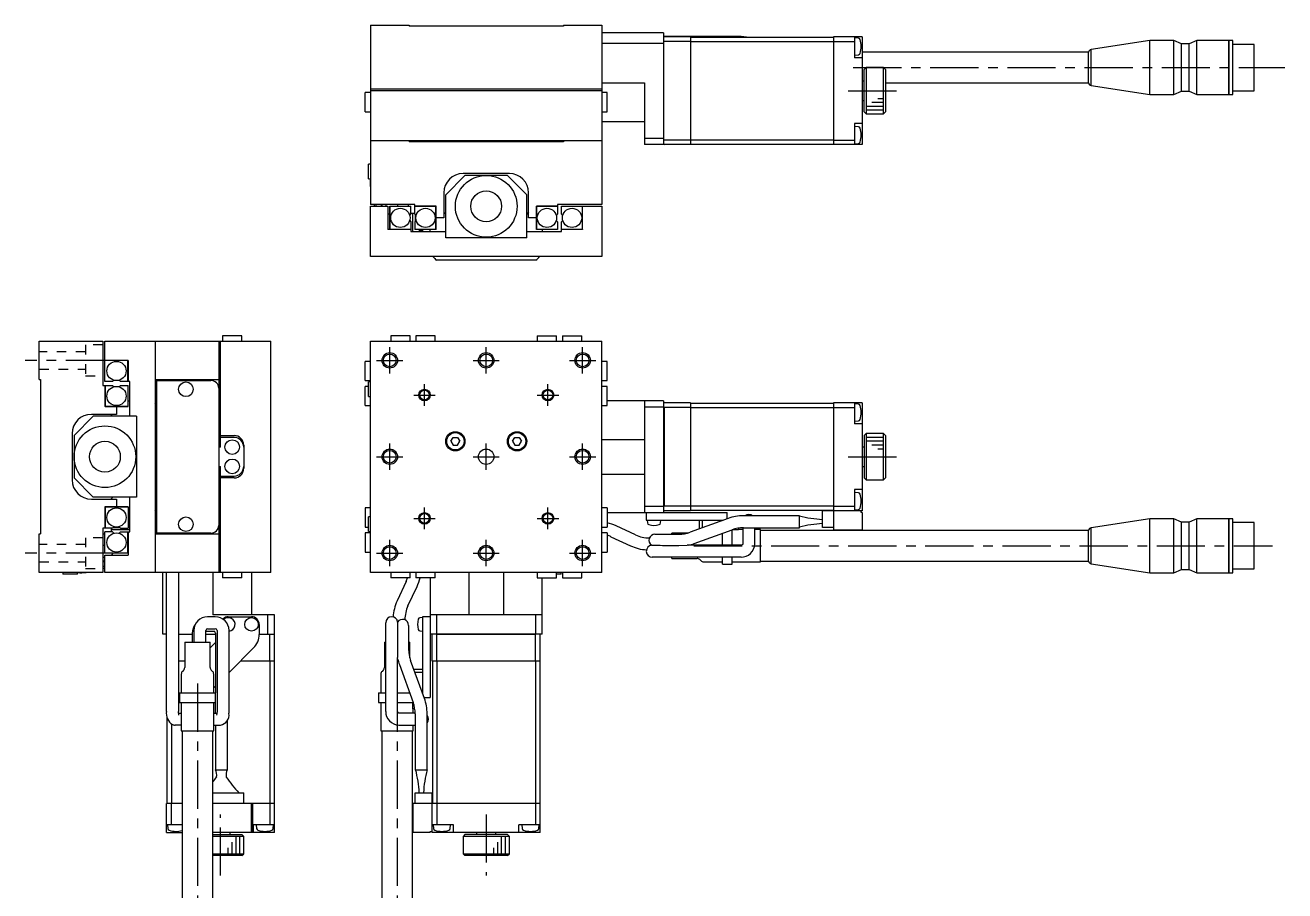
# Model space of a CAD drawing. Extents: x -263 to 411, y 17 to 415.
# Drawn here: x -262.9 to 63.7, y 189.9 to 414.5 of the extents above; entities that cross this region are included whole.
import ezdxf

# ---------------------------------------------------------------- set-up
doc = ezdxf.new("R2010")
doc.units = 0
doc.header["$LTSCALE"] = 10
doc.linetypes.add('CENTER', pattern=[2, 1.25, -0.25, 0.25, -0.25])
doc.linetypes.add('DOT', pattern=[0.5, 0.25, -0.25])
doc.layers.add('1', color=7, linetype='CONTINUOUS')

msp = doc.modelspace()

# ---------------------------------------------------------------- linework, layer by layer
at = {"layer": '1', "color": 7, "linetype": 'CONTINUOUS'}
for p, q in [((-173.346612, 414.527766), (-163.346612, 414.527766)), ((-173.346612, 414.527766), (-173.346612, 368.027766)), ((-163.346612, 414.527766), (-163.346612, 414.227766)), ((-123.346612, 414.227766), (-163.346612, 414.227766)), ((-123.346612, 414.527766), (-123.346612, 414.227766)), ((-123.346612, 414.527766), (-113.346612, 414.527766)), ((-113.346612, 414.527766), (-113.346612, 368.027766)), ((-97.346612, 412.527766), (-113.346612, 412.527766)), ((-97.346612, 412.527766), (-97.346612, 383.527766)), ((-77.283534, 411.577767), (-97.346612, 411.577767)), ((-97.346612, 411.427766), (-97.246612, 411.527766)), ((-90.346612, 411.527766), (-97.246612, 411.527766)), ((-90.346612, 411.527766), (-90.346612, 383.527766)), ((-75.84863, 411.428407), (-77.283534, 411.577767)), ((-45.846612, 411.527766), (-53.346612, 411.527766)), ((-53.346612, 411.527766), (-53.346612, 383.527766)), ((-47.846612, 411.527766), (-47.846612, 406.027766)), ((-45.846612, 411.527766), (-45.846612, 383.527766)), ((-97.346612, 409.805795), (-113.346612, 409.805795)), ((-90.346612, 410.327766), (-97.346612, 410.327766)), ((-90.346612, 411.427766), (-53.346612, 411.427766)), ((-90.346612, 410.286344), (-53.346612, 410.286344)), ((-53.346612, 410.327766), (-47.846612, 410.327766)), ((-46.861332, 411.191565), (-47.846612, 411.277766)), ((28.739175, 410.527766), (13.505192, 408.212092)), ((13.505192, 398.843441), (13.505192, 408.212092)), ((28.739175, 396.527768), (28.739175, 410.527766)), ((34.932174, 410.527766), (28.739175, 410.527766)), ((34.932174, 396.527768), (34.932174, 410.527766)), ((36.932174, 409.677767), (34.932174, 410.527766)), ((36.932174, 397.377767), (36.932174, 409.677767)), ((38.932174, 409.677767), (36.932174, 409.677767)), ((40.932174, 410.527766), (38.932174, 409.677767)), ((38.932174, 397.377767), (38.932174, 409.677767)), ((40.932174, 396.527768), (40.932174, 410.527766)), ((49.189174, 410.527766), (40.932174, 410.527766)), ((49.189174, 396.527768), (49.189174, 410.527766)), ((49.239174, 410.477766), (49.189174, 410.527766)), ((49.239174, 396.527768), (49.239174, 410.527766)), ((50.239176, 410.527766), (49.239174, 410.527766)), ((50.239176, 396.527768), (50.239176, 410.527766)), ((55.739177, 409.527765), (50.239176, 409.527765)), ((55.739177, 397.527769), (55.739177, 409.527765)), ((-47.846612, 406.777766), (-46.861332, 406.863967)), ((-45.846612, 406.027766), (-47.846612, 406.027766)), ((12.781518, 407.527767), (-45.846612, 407.527767)), ((12.781518, 399.527767), (12.781518, 407.527767)), ((-44.846612, 403.527766), (-45.346612, 403.027766)), ((-45.346612, 392.027766), (-45.346612, 403.027766)), ((-40.346612, 403.527766), (-44.846612, 403.527766)), ((-44.846612, 403.527766), (-44.846612, 391.527766)), ((-39.846612, 403.027766), (-40.346612, 403.527766)), ((-40.346612, 391.527766), (-40.346612, 403.527766)), ((-39.846612, 403.027766), (-39.846612, 392.027766)), ((-113.346612, 399.527766), (-102.346612, 399.527766)), ((-102.346612, 399.527766), (-102.346612, 383.527766)), ((-45.346612, 400.027766), (-45.846612, 400.027766)), ((-39.846612, 399.527767), (12.781518, 399.527767)), ((13.505192, 398.843441), (28.739175, 396.527768)), ((-173.346612, 397.027766), (-174.746612, 397.027766)), ((-174.746612, 392.027766), (-174.746612, 397.027766)), ((-173.346612, 398.027766), (-113.346612, 398.027766)), ((-113.346612, 397.527766), (-173.346612, 397.527766)), ((-111.946612, 397.027766), (-113.346612, 397.027766)), ((-111.946612, 392.027766), (-111.946612, 397.027766)), ((28.739175, 396.527768), (34.932174, 396.527768)), ((34.932174, 396.527768), (36.932174, 397.377767)), ((36.932174, 397.377767), (38.932174, 397.377767)), ((38.932174, 397.377767), (40.932174, 396.527768)), ((40.932174, 396.527768), (49.189174, 396.527768)), ((49.189174, 396.527768), (49.239174, 396.577768)), ((49.239174, 396.527768), (50.239176, 396.527768)), ((50.239176, 397.527769), (55.739177, 397.527769)), ((-174.746612, 392.027766), (-173.346612, 392.027766)), ((-113.346612, 392.027766), (-111.946612, 392.027766)), ((-45.846612, 395.027766), (-45.346612, 395.027766)), ((-45.346612, 392.027766), (-44.846612, 391.527766)), ((-40.346612, 391.527766), (-39.846612, 392.027766)), ((-113.346612, 389.527766), (-102.346612, 389.527766)), ((-45.846612, 389.027766), (-47.846612, 389.027766)), ((-47.846612, 389.027766), (-47.846612, 383.527766)), ((-44.846612, 391.527766), (-40.346612, 391.527766)), ((-46.861332, 388.191565), (-47.846612, 388.277766)), ((-113.346612, 384.527766), (-173.346612, 384.527766)), ((-163.346612, 384.527766), (-163.346612, 384.227766)), ((-123.346612, 384.227766), (-163.346612, 384.227766)), ((-123.346612, 384.527766), (-123.346612, 384.227766)), ((-102.346612, 385.249737), (-97.346612, 385.249737)), ((-97.346612, 383.527766), (-102.346612, 383.527766)), ((-90.346612, 384.727766), (-97.346612, 384.727766)), ((-97.346612, 383.627766), (-97.246612, 383.527766)), ((-90.346612, 383.527766), (-97.246612, 383.527766)), ((-90.346612, 384.769187), (-53.346612, 384.769187)), ((-90.346612, 383.627766), (-53.346612, 383.627766)), ((-53.346612, 384.727766), (-47.846612, 384.727766)), ((-45.846612, 383.527766), (-53.346612, 383.527766)), ((-47.846612, 383.777766), (-46.861332, 383.863967)), ((-173.846612, 374.627766), (-173.846612, 378.427766)), ((-173.346612, 378.427766), (-173.846612, 378.427766)), ((-137.346612, 376.027766), (-149.346612, 376.027766)), ((-173.846612, 374.627766), (-173.346612, 374.627766)), ((-153.846612, 370.527766), (-148.846612, 375.527766)), ((-137.846612, 375.527766), (-148.846612, 375.527766)), ((-137.846612, 375.527766), (-132.846612, 370.527766)), ((-154.346612, 371.027766), (-154.346612, 364.527766)), ((-153.846612, 359.327766), (-153.846612, 370.527766)), ((-132.846612, 359.327766), (-132.846612, 370.527766)), ((-132.346612, 364.527766), (-132.346612, 371.027766)), ((-161.846612, 368.027766), (-173.346612, 368.027766)), ((-173.346612, 354.527766), (-173.346612, 367.527766)), ((-173.346612, 367.527766), (-168.846612, 367.527766)), ((-172.346612, 367.527766), (-172.346612, 368.027766)), ((-171.846612, 367.527766), (-171.846612, 368.027766)), ((-169.402179, 368.027766), (-169.402179, 367.527766)), ((-168.846612, 367.527766), (-168.846612, 361.527766)), ((-168.346612, 361.527766), (-168.346612, 367.527766)), ((-168.346612, 367.527766), (-162.846612, 367.527766)), ((-168.296612, 367.527766), (-168.296612, 361.577766)), ((-166.303097, 368.027686), (-166.303209, 367.527537)), ((-163.459894, 367.527766), (-163.459894, 368.027766)), ((-162.846612, 365.530368), (-162.846612, 367.527766)), ((-162.846612, 365.777767), (-161.846612, 365.777767)), ((-162.346612, 361.027766), (-162.346612, 365.777767)), ((-161.846612, 365.530368), (-161.846612, 368.027766)), ((-156.346612, 367.527766), (-161.846612, 367.527766)), ((-156.396612, 367.477766), (-161.846612, 367.477766)), ((-156.396612, 367.477766), (-156.346612, 367.527766)), ((-156.396612, 361.527766), (-156.396612, 367.477766)), ((-156.346612, 361.527766), (-156.346612, 367.527766)), ((-153.846612, 365.527766), (-154.346612, 366.027766)), ((-132.346612, 366.027766), (-132.846612, 365.527766)), ((-124.846612, 367.527766), (-130.346612, 367.527766)), ((-130.296612, 367.477766), (-130.346612, 367.527766)), ((-130.346612, 361.527766), (-130.346612, 367.527766)), ((-130.296612, 367.477766), (-130.296612, 361.527766)), ((-124.846612, 367.477766), (-130.296612, 367.477766)), ((-113.346612, 368.027766), (-124.846612, 368.027766)), ((-124.846612, 368.027766), (-124.846612, 365.530368)), ((-123.846612, 365.530368), (-123.846612, 367.527766)), ((-123.846612, 367.527766), (-113.346612, 367.527766)), ((-118.396612, 361.577766), (-118.396612, 367.527766)), ((-118.346612, 361.527766), (-118.346612, 367.527766)), ((-113.346612, 367.527766), (-113.346612, 354.527766)), ((-163.186147, 365.190833), (-162.846612, 365.530368)), ((-163.186147, 363.864699), (-162.846612, 363.525164)), ((-162.846612, 363.525164), (-162.846612, 361.027766)), ((-161.846612, 365.530368), (-161.507077, 365.190833)), ((-161.507077, 363.864699), (-161.846612, 363.525164)), ((-161.846612, 363.525164), (-161.846612, 361.527766)), ((-161.746612, 365.430368), (-161.746612, 363.625164)), ((-154.346612, 364.527766), (-156.346612, 364.527766)), ((-130.346612, 364.527766), (-132.346612, 364.527766)), ((-125.186147, 365.190833), (-124.846612, 365.530368)), ((-124.846612, 363.525164), (-125.186147, 363.864699)), ((-124.846612, 363.525164), (-124.846612, 361.527766)), ((-123.846612, 365.530368), (-123.507077, 365.190833)), ((-123.846612, 363.525164), (-123.507077, 363.864699)), ((-123.846612, 361.027766), (-123.846612, 363.525164)), ((-162.846612, 361.527766), (-168.846612, 361.527766)), ((-168.296612, 361.577766), (-168.346612, 361.527766)), ((-168.296612, 361.577766), (-162.846612, 361.577766)), ((-162.846612, 361.027766), (-153.846612, 361.027766)), ((-156.346612, 361.527766), (-161.846612, 361.527766)), ((-159.846612, 361.277766), (-160.529399, 361.21803)), ((-159.846612, 361.527766), (-159.846612, 361.027766)), ((-157.846612, 361.027766), (-157.846612, 361.527766)), ((-132.846612, 359.327766), (-153.846612, 359.327766)), ((-132.846612, 361.027766), (-123.846612, 361.027766)), ((-124.846612, 361.527766), (-130.346612, 361.527766)), ((-128.846612, 361.527766), (-128.846612, 361.027766)), ((-123.846612, 361.577766), (-118.396612, 361.577766)), ((-118.346612, 361.527766), (-123.846612, 361.527766)), ((-118.396612, 361.577766), (-118.346612, 361.527766)), ((-113.346612, 354.527766), (-173.346612, 354.527766)), ((-130.501379, 353.527766), (-156.191845, 353.527766)), ((-211.704103, 333.959939), (-211.704103, 332.559939)), ((-206.704103, 333.959939), (-211.704103, 333.959939)), ((-206.704103, 332.559939), (-206.704103, 333.959939)), ((-168.096612, 333.959939), (-168.096612, 332.559939)), ((-163.096612, 333.959939), (-168.096612, 333.959939)), ((-163.096612, 332.559939), (-163.096612, 333.959939)), ((-156.596612, 333.959939), (-161.596612, 333.959939)), ((-161.596612, 333.959939), (-161.596612, 332.559939)), ((-156.596612, 332.559939), (-156.596612, 333.959939)), ((-130.096612, 333.959939), (-125.096612, 333.959939)), ((-130.096612, 333.959939), (-130.096612, 332.559939)), ((-125.096612, 332.559939), (-125.096612, 333.959939)), ((-123.596612, 333.959939), (-123.596612, 332.559939)), ((-123.596612, 333.959939), (-118.596612, 333.959939)), ((-118.596612, 332.559939), (-118.596612, 333.959939)), ((-259.204103, 322.559939), (-259.204103, 332.559939)), ((-259.204103, 332.559939), (-242.704103, 332.559939)), ((-242.704103, 332.559939), (-242.704103, 321.059939)), ((-242.204103, 332.559939), (-199.204103, 332.559939)), ((-242.204103, 322.059939), (-242.204103, 332.559939)), ((-229.204103, 332.559939), (-229.204103, 272.559939)), ((-212.704103, 332.559939), (-212.704103, 272.559939)), ((-212.204103, 305.059939), (-212.204103, 332.559939)), ((-199.204103, 272.559939), (-199.204103, 332.559939)), ((-173.346612, 272.559939), (-173.346612, 332.559939)), ((-173.346612, 332.559939), (-113.346612, 332.559939)), ((-113.346612, 272.559939), (-113.346612, 332.559939)), ((-236.204103, 327.559939), (-242.204103, 327.559939)), ((-236.254103, 327.509939), (-242.204103, 327.509939)), ((-236.254103, 327.509939), (-236.204103, 327.559939)), ((-236.254103, 322.059939), (-236.254103, 327.509939)), ((-236.204103, 327.559939), (-236.204103, 322.059939)), ((-173.346612, 327.309939), (-174.746612, 327.309939)), ((-174.746612, 322.309939), (-174.746612, 327.309939)), ((-111.946612, 327.309939), (-113.346612, 327.309939)), ((-111.946612, 322.309939), (-111.946612, 327.309939)), ((-259.204103, 322.559939), (-258.904103, 322.559939)), ((-258.904103, 322.559939), (-258.904103, 282.559939)), ((-242.704103, 321.059939), (-240.206705, 321.059939)), ((-240.206705, 322.059939), (-242.204103, 322.059939)), ((-242.204103, 321.059939), (-242.204103, 315.559939)), ((-242.154103, 321.059939), (-242.154103, 315.609939)), ((-240.206705, 322.059939), (-239.86717, 322.399474)), ((-239.86717, 320.720404), (-240.206705, 321.059939)), ((-238.201501, 322.059939), (-238.541036, 322.399474)), ((-238.201501, 321.059939), (-238.541036, 320.720404)), ((-235.704103, 322.059939), (-238.201501, 322.059939)), ((-238.201501, 321.059939), (-236.204103, 321.059939)), ((-236.204103, 315.559939), (-236.204103, 321.059939)), ((-235.704103, 313.059939), (-235.704103, 322.059939)), ((-229.204103, 322.559939), (-212.704103, 322.559939)), ((-228.904103, 282.559939), (-228.904103, 322.559939)), ((-228.704103, 282.759939), (-228.704103, 322.359939)), ((-228.704103, 322.359939), (-214.704103, 322.359939)), ((-227.704103, 322.359939), (-227.704103, 322.559939)), ((-174.746612, 322.309939), (-173.346612, 322.309939)), ((-174.746612, 315.809939), (-174.746612, 320.809939)), ((-173.846612, 320.809939), (-174.746612, 320.809939)), ((-173.846612, 318.159939), (-173.846612, 321.959939)), ((-173.346612, 321.959939), (-173.846612, 321.959939)), ((-113.346612, 322.309939), (-111.946612, 322.309939)), ((-111.946612, 320.809939), (-113.346612, 320.809939)), ((-111.946612, 315.809939), (-111.946612, 320.809939)), ((-236.204103, 317.059939), (-235.704103, 317.059939)), ((-173.846612, 318.159939), (-173.346612, 318.159939)), ((-97.346612, 317.059939), (-111.946612, 317.059939)), ((-102.346612, 317.059939), (-102.346612, 288.059939)), ((-97.346612, 317.059939), (-97.346612, 288.059939)), ((-239.204103, 313.559939), (-245.704103, 313.559939)), ((-242.154103, 315.609939), (-242.204103, 315.559939)), ((-236.204103, 315.559939), (-242.204103, 315.559939)), ((-242.154103, 315.609939), (-236.204103, 315.609939)), ((-240.704102, 313.559939), (-240.204103, 313.059939)), ((-239.204103, 315.559939), (-239.204103, 313.559939)), ((-174.746612, 315.809939), (-173.346612, 315.809939)), ((-113.346612, 315.809939), (-111.946612, 315.809939)), ((-97.346612, 315.405171), (-102.346612, 315.405171)), ((-90.346612, 316.559939), (-97.346612, 316.559939)), ((-97.346612, 315.459939), (-97.246612, 315.359939)), ((-90.346612, 315.359939), (-97.246612, 315.359939)), ((-97.246612, 315.359939), (-97.246612, 289.759939)), ((-90.346612, 316.559939), (-90.346612, 288.559939)), ((-90.346612, 316.459939), (-53.346612, 316.459939)), ((-90.346612, 315.318517), (-53.346612, 315.318517)), ((-45.846612, 316.559939), (-53.346612, 316.559939)), ((-53.346612, 316.559939), (-53.346612, 283.559939)), ((-53.346612, 315.359939), (-47.846612, 315.359939)), ((-47.846612, 316.559939), (-47.846612, 311.059939)), ((-46.861332, 316.223738), (-47.846612, 316.309939)), ((-45.846612, 316.559939), (-45.846612, 288.559939)), ((-250.204103, 308.059939), (-245.204103, 313.059939)), ((-234.004103, 313.059939), (-245.204103, 313.059939)), ((-234.004103, 313.059939), (-234.004103, 292.059939)), ((-47.846612, 311.809939), (-46.861332, 311.89614)), ((-45.846612, 311.059939), (-47.846612, 311.059939)), ((-250.704103, 308.559939), (-250.704103, 296.559939)), ((-250.204103, 308.059939), (-250.204103, 297.059939)), ((-212.204103, 308.059939), (-208.704103, 308.059939)), ((-208.704103, 307.559939), (-212.204103, 307.559939)), ((-152.501312, 306.559939), (-151.923962, 307.559939)), ((-151.923962, 307.559939), (-150.769261, 307.559939)), ((-150.769261, 307.559939), (-150.191911, 306.559939)), ((-136.501312, 306.559939), (-135.923962, 307.559939)), ((-135.923962, 307.559939), (-134.769261, 307.559939)), ((-134.769261, 307.559939), (-134.191911, 306.559939)), ((-113.346612, 307.059939), (-102.346612, 307.059939)), ((-44.846612, 308.559939), (-45.346612, 308.059939)), ((-45.346612, 308.059939), (-45.346612, 297.059939)), ((-44.846612, 308.559939), (-44.846612, 296.559939)), ((-40.346612, 308.559939), (-44.846612, 308.559939)), ((-40.346612, 296.559939), (-40.346612, 308.559939)), ((-39.846612, 308.059939), (-40.346612, 308.559939)), ((-39.846612, 308.059939), (-39.846612, 297.059939)), ((-212.204103, 305.059939), (-212.704103, 305.059939)), ((-206.204103, 305.559939), (-206.204103, 299.559939)), ((-152.501312, 306.559939), (-151.923962, 305.559939)), ((-151.923962, 305.559939), (-150.769261, 305.559939)), ((-150.769261, 305.559939), (-150.191911, 306.559939)), ((-136.501312, 306.559939), (-135.923962, 305.559939)), ((-135.923962, 305.559939), (-134.769261, 305.559939)), ((-134.769261, 305.559939), (-134.191911, 306.559939)), ((-45.346612, 305.059939), (-45.846612, 305.059939)), ((-212.704103, 300.059939), (-212.204103, 300.059939)), ((-212.204103, 272.559939), (-212.204103, 300.059939)), ((-212.204103, 297.559939), (-208.704103, 297.559939)), ((-113.346612, 298.059939), (-102.346612, 298.059939)), ((-45.846612, 300.059939), (-45.346612, 300.059939)), ((-245.204103, 292.059939), (-250.204103, 297.059939)), ((-208.704103, 297.059939), (-212.204103, 297.059939)), ((-45.846612, 294.059939), (-47.846612, 294.059939)), ((-47.846612, 294.059939), (-47.846612, 288.559939)), ((-45.346612, 297.059939), (-44.846612, 296.559939)), ((-44.846612, 296.559939), (-40.346612, 296.559939)), ((-40.346612, 296.559939), (-39.846612, 297.059939)), ((-245.704103, 291.559939), (-239.204103, 291.559939)), ((-234.004103, 292.059939), (-245.204103, 292.059939)), ((-240.204103, 292.059939), (-240.704103, 291.559939)), ((-239.204103, 291.559939), (-239.204103, 289.559939)), ((-235.704103, 283.059939), (-235.704103, 292.059939)), ((-46.861332, 293.223738), (-47.846612, 293.309939)), ((-242.154103, 289.509939), (-242.204103, 289.559939)), ((-242.204103, 289.559939), (-242.204103, 284.059939)), ((-236.204103, 289.559939), (-242.204103, 289.559939)), ((-242.154103, 289.509939), (-242.154103, 284.059939)), ((-236.204103, 289.509939), (-242.154103, 289.509939)), ((-236.204103, 289.559939), (-236.204103, 284.059939)), ((-235.704103, 288.059939), (-236.204103, 288.059939)), ((-174.746612, 289.309939), (-174.746612, 284.309939)), ((-173.346612, 289.309939), (-174.746612, 289.309939)), ((-111.946612, 289.309939), (-113.346612, 289.309939)), ((-111.946612, 289.309939), (-111.946612, 284.309939)), ((-111.946612, 288.059939), (-80.846612, 288.059939)), ((-102.346612, 289.714706), (-97.346612, 289.714706)), ((-101.846612, 288.059939), (-101.846612, 286.059939)), ((-97.246612, 289.759939), (-97.346612, 289.659939)), ((-90.346612, 288.559939), (-97.346612, 288.559939)), ((-90.346612, 289.759939), (-97.246612, 289.759939)), ((-90.346612, 289.80136), (-53.346612, 289.80136)), ((-90.346612, 288.659939), (-53.346612, 288.659939)), ((-80.846612, 286.460886), (-80.846612, 288.059939)), ((-56.146612, 284.159939), (-56.146612, 288.559939)), ((-45.846612, 288.559939), (-56.146612, 288.559939)), ((-53.346612, 289.759939), (-47.846612, 289.759939)), ((-47.846612, 288.809939), (-46.861332, 288.89614)), ((-46.146612, 288.059939), (-46.146612, 288.559939)), ((-45.846612, 288.059939), (-46.146612, 288.059939)), ((-45.846612, 288.059939), (-45.846612, 283.559939)), ((-240.206705, 284.059939), (-239.86717, 284.399474)), ((-240.106705, 284.159939), (-238.301501, 284.159939)), ((-238.541036, 284.399474), (-238.201501, 284.059939)), ((-236.204103, 286.059939), (-235.704103, 286.059939)), ((-235.954103, 286.059939), (-235.894367, 285.377152)), ((-174.746612, 284.309939), (-173.846612, 284.309939)), ((-173.846612, 283.159939), (-173.846612, 286.959939)), ((-173.346612, 286.959939), (-173.846612, 286.959939)), ((-113.346612, 284.309939), (-111.946612, 284.309939)), ((-104.637711, 282.275456), (-109.682317, 284.627794)), ((-101.846612, 286.059939), (-81.948204, 286.059939)), ((-101.596612, 286.059939), (-101.536876, 285.377151)), ((-98.156348, 285.377151), (-98.096612, 286.059939)), ((-80.633675, 286.538389), (-90.475508, 282.956254)), ((-88.146612, 286.059939), (-88.146612, 283.803903)), ((-87.329367, 286.059939), (-87.329367, 284.101356)), ((-82.661933, 286.059939), (-82.661933, 285.800163)), ((-82.246612, 286.059939), (-82.246612, 285.951328)), ((-76.833534, 284.133604), (-76.833534, 279.933756)), ((-62.146612, 287.234939), (-76.683342, 287.234939)), ((-76.683342, 284.134939), (-62.146612, 284.134939)), ((-73.733534, 279.933756), (-73.733534, 284.134939)), ((-62.146612, 284.134939), (-62.146612, 287.259939)), ((-53.346612, 284.159939), (-56.146612, 284.159939)), ((28.739175, 286.459938), (13.505192, 284.144265)), ((13.505192, 274.775614), (13.505192, 284.144265)), ((34.932174, 286.459938), (28.739175, 286.459938)), ((28.739175, 272.45994), (28.739175, 286.459938)), ((36.932174, 285.609939), (34.932174, 286.459938)), ((34.932174, 272.45994), (34.932174, 286.459938)), ((38.932174, 285.609939), (36.932174, 285.609939)), ((36.932174, 273.309939), (36.932174, 285.609939)), ((40.932174, 286.459938), (38.932174, 285.609939)), ((38.932174, 273.309939), (38.932174, 285.609939)), ((49.189174, 286.459938), (40.932174, 286.459938)), ((40.932174, 272.45994), (40.932174, 286.459938)), ((49.239174, 286.409938), (49.189174, 286.459938)), ((49.189174, 272.45994), (49.189174, 286.459938)), ((50.239176, 286.459938), (49.239174, 286.459938)), ((49.239174, 272.45994), (49.239174, 286.459938)), ((50.239176, 272.45994), (50.239176, 286.459938)), ((55.739177, 285.459937), (50.239176, 285.459937)), ((55.739177, 273.459941), (55.739177, 285.459937)), ((-259.204103, 282.559939), (-258.904103, 282.559939)), ((-259.204103, 272.559939), (-259.204103, 282.559939)), ((-242.704103, 284.059939), (-242.704103, 272.559939)), ((-240.206705, 284.059939), (-242.704103, 284.059939)), ((-242.204103, 282.446657), (-242.704103, 282.446657)), ((-240.206705, 283.059939), (-242.204103, 283.059939)), ((-242.204103, 277.559939), (-242.204103, 283.059939)), ((-240.454104, 283.059939), (-240.454104, 284.059939)), ((-235.704103, 283.559939), (-240.454104, 283.559939)), ((-239.86717, 282.720404), (-240.206705, 283.059939)), ((-238.541036, 282.720404), (-238.201501, 283.059939)), ((-238.201501, 284.059939), (-236.204103, 284.059939)), ((-238.201501, 283.059939), (-235.704103, 283.059939)), ((-236.254103, 277.609939), (-236.254103, 283.059939)), ((-236.204103, 283.059939), (-236.204103, 277.059939)), ((-229.204103, 282.559939), (-212.704103, 282.559939)), ((-214.704103, 282.759939), (-228.704103, 282.759939)), ((-227.704103, 282.559939), (-227.704103, 282.759939)), ((-173.346612, 282.809939), (-174.746612, 282.809939)), ((-174.746612, 282.809939), (-174.746612, 277.809939)), ((-173.846612, 283.159939), (-173.346612, 283.159939)), ((-111.946612, 282.809939), (-113.346612, 282.809939)), ((-111.946612, 282.809939), (-111.946612, 277.809939)), ((-110.992434, 281.81824), (-105.947828, 279.465902)), ((-101.036817, 281.483757), (-101.066587, 281.483757)), ((-99.602308, 282.446657), (-93.365578, 282.446657)), ((-91.086034, 282.759939), (-95.260825, 282.759939)), ((-95.260825, 282.446657), (-95.260825, 282.759939)), ((-89.415246, 280.043207), (-79.573412, 283.625342)), ((-82.096612, 279.604371), (-82.096612, 282.706972)), ((-79.596612, 279.604371), (-79.596612, 283.616898)), ((-77.946612, 283.559939), (-79.596612, 283.559939)), ((-79.446612, 283.629939), (-79.560749, 283.629939)), ((-79.446612, 283.670353), (-79.446612, 283.559939)), ((-77.946612, 284.039976), (-77.946612, 283.559939)), ((-76.833534, 283.659939), (-77.946612, 283.659939)), ((-72.260825, 283.659939), (-73.733534, 283.659939)), ((-72.260825, 275.259939), (-72.260825, 283.659939)), ((12.781518, 283.459939), (-72.260825, 283.459939)), ((-53.346612, 283.559939), (-45.846612, 283.559939)), ((12.781518, 275.459939), (12.781518, 283.459939)), ((-242.703991, 279.603454), (-242.203964, 279.603342)), ((-242.204103, 277.609939), (-236.254103, 277.609939)), ((-236.254103, 277.609939), (-236.204103, 277.559939)), ((-174.746612, 277.809939), (-173.346612, 277.809939)), ((-113.346612, 277.809939), (-111.946612, 277.809939)), ((-100.445256, 279.595911), (-100.416742, 279.598637)), ((-100.416742, 279.598637), (-98.283534, 279.575691)), ((-98.283534, 279.575691), (-97.602308, 279.562354)), ((-97.602308, 279.562354), (-93.365578, 279.562354)), ((-93.365578, 279.562354), (-91.248547, 279.604371)), ((-77.283534, 279.604371), (-91.248668, 279.604371)), ((-77.278337, 279.604395), (-77.283534, 279.604371)), ((-77.262034, 279.604771), (-77.278337, 279.604395)), ((-77.244803, 279.60567), (-77.262034, 279.604771)), ((-77.227583, 279.607087), (-77.244803, 279.60567)), ((-77.210389, 279.609024), (-77.227583, 279.607087)), ((-77.193235, 279.611486), (-77.210389, 279.609024)), ((-77.176136, 279.614474), (-77.193235, 279.611486)), ((-77.159105, 279.617995), (-77.176136, 279.614474)), ((-77.142159, 279.622054), (-77.159105, 279.617995)), ((-77.125311, 279.626656), (-77.142159, 279.622054)), ((-77.108577, 279.631808), (-77.125311, 279.626656)), ((-77.091973, 279.637518), (-77.108577, 279.631808)), ((-77.075515, 279.643796), (-77.091973, 279.637518)), ((-77.059221, 279.650652), (-77.075515, 279.643796)), ((-77.043107, 279.6581), (-77.059221, 279.650652)), ((-77.027193, 279.666154), (-77.043107, 279.6581)), ((-77.011498, 279.674832), (-77.027193, 279.666154)), ((-76.996043, 279.684156), (-77.011498, 279.674832)), ((-76.980848, 279.694153), (-76.996043, 279.684156)), ((-76.965939, 279.704855), (-76.980848, 279.694153)), ((-76.95134, 279.716305), (-76.965939, 279.704855)), ((-76.937078, 279.728555), (-76.95134, 279.716305)), ((-76.923229, 279.741632), (-76.937078, 279.728555)), ((-76.911213, 279.754103), (-76.923229, 279.741632)), ((-76.899648, 279.767304), (-76.911213, 279.754103)), ((-76.888579, 279.781304), (-76.899648, 279.767304)), ((-76.878058, 279.796204), (-76.888579, 279.781304)), ((-76.86815, 279.812146), (-76.878058, 279.796204)), ((-76.858944, 279.829342), (-76.86815, 279.812146)), ((-76.850572, 279.84812), (-76.858944, 279.829342)), ((-76.843251, 279.869014), (-76.850572, 279.84812)), ((-76.837388, 279.892958), (-76.843251, 279.869014)), ((-76.833869, 279.921714), (-76.837388, 279.892958)), ((-76.833534, 279.933756), (-76.833869, 279.921714)), ((-242.704103, 276.504371), (-242.204103, 276.504371)), ((-236.204103, 277.559939), (-242.204103, 277.559939)), ((-242.204103, 277.059939), (-236.204103, 277.059939)), ((-242.204103, 272.559939), (-242.204103, 277.059939)), ((-77.283534, 276.504371), (-100.283534, 276.504371)), ((-95.260825, 276.159939), (-95.260825, 276.504371)), ((-95.260825, 276.159939), (-88.675039, 276.159939)), ((-87.967932, 275.867046), (-87.653718, 275.552832)), ((-86.946612, 275.259939), (-82.096612, 275.259939)), ((-82.096612, 274.659939), (-82.096612, 276.504371)), ((-82.096612, 274.659939), (-79.596612, 274.659939)), ((-79.596612, 274.659939), (-79.596612, 276.504371)), ((-79.596612, 275.259939), (-72.260825, 275.259939)), ((-72.260825, 275.459939), (12.781518, 275.459939)), ((13.505192, 274.775614), (28.739175, 272.45994)), ((-242.704103, 272.559939), (-259.204103, 272.559939)), ((-253.104103, 272.559939), (-253.104103, 272.059939)), ((-249.304103, 272.059939), (-253.104103, 272.059939)), ((-249.304103, 272.059939), (-249.304103, 272.559939)), ((-242.204103, 274.059939), (-242.704103, 274.059939)), ((-242.204103, 273.559939), (-242.704103, 273.559939)), ((-199.204103, 272.559939), (-242.204103, 272.559939)), ((-227.204103, 256.559939), (-227.204103, 272.559939)), ((-226.254103, 236.496861), (-226.254103, 272.559552)), ((-223.154103, 272.559552), (-223.154103, 236.496861)), ((-214.204103, 272.559939), (-214.204103, 261.559939)), ((-211.704103, 272.559939), (-211.704103, 271.159939)), ((-206.704103, 271.159939), (-211.704103, 271.159939)), ((-206.704103, 271.159939), (-206.704103, 272.559939)), ((-204.204103, 272.559939), (-204.204103, 261.559939)), ((-113.346612, 272.559939), (-173.346612, 272.559939)), ((-168.096612, 272.559939), (-168.096612, 271.159939)), ((-163.096612, 271.159939), (-168.096612, 271.159939)), ((-163.096612, 271.159939), (-163.096612, 272.559939)), ((-161.596612, 272.559939), (-161.596612, 271.159939)), ((-156.596612, 271.159939), (-161.596612, 271.159939)), ((-157.846612, 271.159939), (-157.846612, 240.059939)), ((-156.596612, 271.159939), (-156.596612, 272.559939)), ((-147.846612, 272.559939), (-147.846612, 261.559939)), ((-138.846612, 272.559939), (-138.846612, 261.559939)), ((-130.096612, 272.559939), (-130.096612, 271.159939)), ((-130.096612, 271.159939), (-125.096612, 271.159939)), ((-128.846611, 256.559939), (-128.846611, 271.159939)), ((-125.096612, 271.159939), (-125.096612, 272.559939)), ((-123.946612, 272.059939), (-125.096612, 272.059939)), ((-123.946612, 272.059939), (-123.946612, 272.559939)), ((-123.596612, 272.559939), (-123.596612, 271.159939)), ((-123.596612, 271.159939), (-118.596612, 271.159939)), ((-118.596612, 271.159939), (-118.596612, 272.559939)), ((28.739175, 272.45994), (34.932174, 272.45994)), ((34.932174, 272.45994), (36.932174, 273.309939)), ((36.932174, 273.309939), (38.932174, 273.309939)), ((38.932174, 273.309939), (40.932174, 272.45994)), ((40.932174, 272.45994), (49.189174, 272.45994)), ((49.189174, 272.45994), (49.239174, 272.50994)), ((49.239174, 272.45994), (50.239176, 272.45994)), ((50.239176, 273.459941), (55.739177, 273.459941)), ((-164.088311, 270.205761), (-166.440649, 265.161155)), ((-163.631095, 263.851039), (-161.278756, 268.895645)), ((-198.204103, 261.559939), (-214.204103, 261.559939)), ((-199.926074, 256.559939), (-199.926074, 261.559939)), ((-198.204102, 256.559939), (-198.204102, 261.559939)), ((-128.846612, 261.559939), (-157.846612, 261.559939)), ((-156.191845, 261.559939), (-156.191845, 256.559939)), ((-130.501379, 256.559939), (-130.501379, 261.559939)), ((-213.573801, 261.046861), (-215.573801, 261.046861)), ((-210.204103, 261.059939), (-204.204103, 261.059939)), ((-202.204103, 259.059939), (-202.204103, 256.474153)), ((-169.402179, 236.496861), (-169.402179, 259.496861)), ((-166.307914, 259.630069), (-166.33086, 257.496861)), ((-166.310639, 259.658583), (-166.307914, 259.630069)), ((-164.422794, 260.250144), (-164.422794, 260.279915)), ((-163.459894, 258.815636), (-163.459894, 252.578906)), ((-159.846612, 260.809939), (-160.529399, 260.750203)), ((-159.846612, 261.059939), (-159.846612, 241.161532)), ((-157.846612, 261.059939), (-159.846612, 261.059939)), ((-226.254103, 256.559939), (-227.204103, 256.559939)), ((-223.154103, 256.559939), (-219.554104, 256.559939)), ((-219.554104, 256.815636), (-219.554104, 254.474153)), ((-219.123801, 257.496861), (-219.123801, 254.474153)), ((-216.023801, 254.474153), (-216.023801, 257.496861)), ((-216.023801, 256.559939), (-213.554104, 256.559939)), ((-216.004104, 257.265636), (-214.004104, 257.265636)), ((-215.573801, 257.946861), (-213.573801, 257.946861)), ((-213.554104, 256.815636), (-213.554104, 241.309939)), ((-213.123801, 257.496861), (-213.123801, 236.496861)), ((-210.023801, 236.496861), (-210.023801, 257.496861)), ((-202.204103, 256.559939), (-198.204103, 256.559939)), ((-199.404103, 249.559939), (-199.404103, 256.559939)), ((-198.304103, 256.559939), (-198.204102, 256.459939)), ((-198.204102, 249.559939), (-198.204102, 256.459939)), ((-166.33086, 257.496861), (-166.344197, 256.815636)), ((-166.344197, 256.815636), (-166.344197, 252.578906)), ((-160.529399, 257.369675), (-159.846612, 257.309939)), ((-128.846612, 256.559939), (-157.846612, 256.559939)), ((-157.346612, 249.559939), (-157.346612, 256.559939)), ((-156.146612, 256.459939), (-156.246612, 256.559939)), ((-130.546612, 256.459939), (-156.146612, 256.459939)), ((-156.146612, 249.559939), (-156.146612, 256.459939)), ((-130.446612, 256.559939), (-130.546612, 256.459939)), ((-130.546612, 249.559939), (-130.546612, 256.459939)), ((-129.346611, 249.559939), (-129.346611, 256.559939)), ((-221.504103, 254.474153), (-214.904103, 254.474153)), ((-221.504103, 254.474153), (-221.504103, 247.888366)), ((-214.904103, 247.888366), (-214.904103, 254.474153)), ((-214.904103, 253.016793), (-213.554104, 254.366792)), ((-203.668569, 252.938619), (-210.023801, 246.583387)), ((-169.746611, 254.474153), (-169.746611, 247.888366)), ((-169.746611, 254.474153), (-169.402179, 254.474153)), ((-166.344197, 252.578906), (-166.302179, 250.461874)), ((-163.459894, 254.474153), (-163.146611, 254.474153)), ((-163.146611, 250.299361), (-163.146611, 254.474153)), ((-221.504103, 249.559939), (-223.154103, 249.559939)), ((-198.204103, 249.559939), (-207.047249, 249.559939)), ((-199.445524, 249.559939), (-199.445524, 212.559939)), ((-198.304102, 249.559939), (-198.304102, 212.559939)), ((-166.302179, 236.496861), (-166.302179, 250.461995)), ((-165.863343, 248.628573), (-162.281209, 238.786739)), ((-159.368162, 239.847002), (-162.950296, 249.688835)), ((-129.346612, 249.559939), (-157.346612, 249.559939)), ((-157.246612, 249.559939), (-157.246612, 212.559939)), ((-156.105191, 249.559939), (-156.105191, 212.559939)), ((-130.588033, 249.559939), (-130.588033, 212.559939)), ((-129.446611, 249.559939), (-129.446611, 212.559939)), ((-222.404103, 246.159939), (-222.404103, 241.309939)), ((-221.796997, 247.181259), (-222.11121, 246.867046)), ((-214.296997, 246.867046), (-214.61121, 247.181259)), ((-214.004103, 241.309939), (-214.004103, 246.159939)), ((-170.646611, 246.159939), (-170.646611, 241.309939)), ((-170.039505, 247.181259), (-170.353718, 246.867046)), ((-159.846611, 247.359939), (-162.102647, 247.359939)), ((-159.846612, 246.542694), (-161.805195, 246.542694)), ((-213.554104, 243.053084), (-214.004103, 242.603084)), ((-159.846612, 241.87526), (-160.106388, 241.87526)), ((-222.904103, 241.309939), (-213.504103, 241.309939)), ((-222.904103, 241.309939), (-222.904103, 238.809939)), ((-222.904103, 238.809939), (-213.504103, 238.809939)), ((-222.404103, 238.809939), (-222.404103, 231.474153)), ((-214.004103, 231.474153), (-214.004103, 238.809939)), ((-213.554104, 236.046861), (-213.554104, 238.809939)), ((-213.504103, 238.809939), (-213.504103, 241.309939)), ((-171.246612, 241.309939), (-171.246612, 238.809939)), ((-171.246612, 241.309939), (-169.402179, 241.309939)), ((-171.246612, 238.809939), (-169.402179, 238.809939)), ((-170.646611, 238.809939), (-170.646611, 231.474153)), ((-166.302179, 241.309939), (-163.199579, 241.309939)), ((-166.302179, 238.809939), (-162.289653, 238.809939)), ((-162.346612, 237.159939), (-162.346612, 238.809939)), ((-162.236197, 238.659939), (-162.346612, 238.659939)), ((-162.276612, 238.659939), (-162.276612, 238.774077)), ((-159.846612, 241.459939), (-159.955223, 241.459939)), ((-159.445665, 240.059939), (-157.846612, 240.059939)), ((-223.019646, 235.538778), (-223.154103, 236.496861)), ((-223.129683, 236.046861), (-222.404103, 236.046861)), ((-214.004103, 236.046861), (-213.146028, 236.046861)), ((-213.123801, 236.496861), (-213.258259, 235.538778)), ((-166.302156, 236.491664), (-166.302179, 236.496861)), ((-166.30178, 236.475362), (-166.302156, 236.491664)), ((-166.30088, 236.45813), (-166.30178, 236.475362)), ((-166.299464, 236.44091), (-166.30088, 236.45813)), ((-166.297526, 236.423716), (-166.299464, 236.44091)), ((-166.295065, 236.406562), (-166.297526, 236.423716)), ((-166.292076, 236.389463), (-166.295065, 236.406562)), ((-166.288555, 236.372433), (-166.292076, 236.389463)), ((-166.284497, 236.355486), (-166.288555, 236.372433)), ((-166.279895, 236.338638), (-166.284497, 236.355486)), ((-166.274743, 236.321904), (-166.279895, 236.338638)), ((-166.269033, 236.3053), (-166.274743, 236.321904)), ((-166.262755, 236.288843), (-166.269033, 236.3053)), ((-166.255898, 236.272548), (-166.262755, 236.288843)), ((-166.248451, 236.256435), (-166.255898, 236.272548)), ((-166.240397, 236.240521), (-166.248451, 236.256435)), ((-166.231719, 236.224826), (-166.240397, 236.240521)), ((-166.222395, 236.20937), (-166.231719, 236.224826)), ((-166.212398, 236.194176), (-166.222395, 236.20937)), ((-166.201696, 236.179267), (-166.212398, 236.194176)), ((-166.190246, 236.164667), (-166.201696, 236.179267)), ((-166.177996, 236.150405), (-166.190246, 236.164667)), ((-166.164918, 236.136556), (-166.177996, 236.150405)), ((-166.152447, 236.12454), (-166.164918, 236.136556)), ((-166.139247, 236.112976), (-166.152447, 236.12454)), ((-166.125247, 236.101907), (-166.139247, 236.112976)), ((-166.110346, 236.091385), (-166.125247, 236.101907)), ((-166.094405, 236.081477), (-166.110346, 236.091385)), ((-166.077209, 236.072272), (-166.094405, 236.081477)), ((-166.05843, 236.063899), (-166.077209, 236.072272)), ((-166.037536, 236.056579), (-166.05843, 236.063899)), ((-166.013592, 236.050715), (-166.037536, 236.056579)), ((-165.984837, 236.047197), (-166.013592, 236.050715)), ((-165.972794, 236.046861), (-165.984837, 236.047197)), ((-161.772947, 236.046861), (-165.972794, 236.046861)), ((-161.866574, 237.159939), (-162.346612, 237.159939)), ((-162.246611, 236.046861), (-162.246611, 237.159939)), ((-161.771612, 235.896669), (-161.771612, 221.359939)), ((-158.671612, 221.359939), (-158.671612, 235.896669)), ((-226.104103, 235.061954), (-226.104103, 212.559939)), ((-224.962682, 233.213482), (-224.962682, 212.559939)), ((-224.686492, 233.075403), (-224.498396, 233.012038)), ((-224.498396, 233.012038), (-224.30855, 232.970323)), ((-224.30855, 232.970323), (-224.118365, 232.949571)), ((-224.118365, 232.949571), (-224.020063, 232.946861)), ((-222.404103, 232.946861), (-224.020063, 232.946861)), ((-214.004103, 232.946861), (-212.257841, 232.946861)), ((-213.554104, 232.946861), (-213.554104, 221.359939)), ((-210.454104, 221.359939), (-210.454104, 234.219514)), ((-165.972794, 232.946861), (-161.771612, 232.946861)), ((-162.246611, 231.474153), (-162.246611, 232.946861)), ((-222.404103, 231.474153), (-214.004103, 231.474153)), ((-222.204103, 231.474153), (-222.204103, 146.431809)), ((-214.204103, 146.431809), (-214.204103, 231.474153)), ((-170.646611, 231.474153), (-162.246611, 231.474153)), ((-170.446611, 231.474153), (-170.446611, 146.431809)), ((-162.446611, 146.431809), (-162.446611, 231.474153)), ((-213.554104, 221.359939), (-210.454104, 221.359939)), ((-213.263869, 219.506181), (-213.30341, 219.413674)), ((-161.771612, 221.359939), (-158.646612, 221.359939)), ((-222.204103, 212.559939), (-226.204103, 212.559939)), ((-226.204103, 205.059939), (-226.204103, 212.559939)), ((-225.004103, 212.559939), (-225.004103, 207.059939)), ((-214.204103, 215.359939), (-206.204103, 215.359939)), ((-198.204103, 212.559939), (-214.204103, 212.559939)), ((-206.204103, 212.559939), (-206.204103, 215.359939)), ((-204.303737, 212.559939), (-204.303737, 205.059939)), ((-203.954103, 212.559939), (-203.954103, 205.359939)), ((-199.404103, 212.559939), (-199.404103, 207.059939)), ((-198.204103, 205.059939), (-198.204103, 212.559939)), ((-162.346612, 212.559939), (-162.346612, 205.059939)), ((-129.346611, 212.559939), (-162.346612, 212.559939)), ((-161.746612, 212.559939), (-161.746612, 215.359939)), ((-161.746612, 215.359939), (-157.346612, 215.359939)), ((-157.346612, 205.059939), (-157.346612, 215.359939)), ((-156.146612, 212.559939), (-156.146612, 207.059939)), ((-130.546612, 212.559939), (-130.546612, 207.059939)), ((-129.346612, 205.059939), (-129.346612, 212.559939)), ((-222.204103, 207.059939), (-226.204103, 207.059939)), ((-225.954103, 207.059939), (-225.867902, 206.074659)), ((-203.704103, 205.059939), (-203.704103, 207.059939)), ((-198.204103, 207.059939), (-203.704103, 207.059939)), ((-202.954103, 207.059939), (-202.867902, 206.074659)), ((-198.540304, 206.074659), (-198.454103, 207.059939)), ((-151.846612, 207.059939), (-157.346612, 207.059939)), ((-157.096612, 207.059939), (-157.010411, 206.074659)), ((-152.682813, 206.074659), (-152.596612, 207.059939)), ((-151.846612, 205.059939), (-151.846612, 207.059939)), ((-134.846612, 205.059939), (-134.846612, 207.059939)), ((-129.346612, 207.059939), (-134.846612, 207.059939)), ((-134.096612, 207.059939), (-134.010411, 206.074659)), ((-129.682813, 206.074659), (-129.596612, 207.059939)), ((-226.204103, 205.059939), (-222.204103, 205.059939)), ((-198.204103, 205.059939), (-214.204103, 205.059939)), ((-214.204103, 204.559939), (-206.704103, 204.559939)), ((-206.204103, 204.059939), (-214.204103, 204.059939)), ((-209.704103, 204.559939), (-209.704103, 205.059939)), ((-206.204103, 204.059939), (-206.704103, 204.559939)), ((-206.204103, 199.559939), (-206.204103, 204.059939)), ((-203.989066, 205.359939), (-203.954103, 205.359939)), ((-203.989066, 205.059939), (-203.989066, 205.359939)), ((-157.846612, 205.059939), (-162.346612, 205.059939)), ((-157.846612, 205.359939), (-157.346612, 205.359939)), ((-157.846611, 205.059939), (-157.846611, 205.359939)), ((-129.346612, 205.059939), (-157.346612, 205.059939)), ((-148.846612, 204.559939), (-149.346612, 204.059939)), ((-137.346612, 204.059939), (-149.346612, 204.059939)), ((-149.346612, 204.059939), (-149.346612, 199.559939)), ((-137.846612, 204.559939), (-148.846612, 204.559939)), ((-145.846612, 205.059939), (-145.846612, 204.559939)), ((-140.846612, 204.559939), (-140.846612, 205.059939)), ((-137.346612, 204.059939), (-137.846612, 204.559939)), ((-137.346612, 199.559939), (-137.346612, 204.059939)), ((-214.204103, 199.559939), (-206.204103, 199.559939)), ((-206.704103, 199.059939), (-206.204103, 199.559939)), ((-149.346612, 199.559939), (-137.346612, 199.559939)), ((-149.346612, 199.559939), (-148.846612, 199.059939)), ((-137.846612, 199.059939), (-137.346612, 199.559939)), ((-206.704103, 199.059939), (-214.204103, 199.059939)), ((-137.846612, 199.059939), (-148.846612, 199.059939))]:
    msp.add_line(p, q, dxfattribs=at)
at = {"layer": '1', "color": 4, "linetype": 'CENTER'}
for p, q in [((-48.209346, 403.527767), (63.698422, 403.527767)), ((-49.503717, 397.527766), (-34.503717, 397.527766)), ((-168.346612, 324.159939), (-168.346612, 330.959939)), ((-143.346612, 324.159939), (-143.346612, 330.959939)), ((-118.346612, 324.159939), (-118.346612, 330.959939)), ((-239.864944, 327.559939), (-262.868474, 327.559939)), ((-171.746612, 327.559939), (-164.946612, 327.559939)), ((-146.746612, 327.559939), (-139.946612, 327.559939)), ((-121.746612, 327.559939), (-114.946612, 327.559939)), ((-159.346612, 315.759939), (-159.346612, 321.359939)), ((-127.346612, 315.759939), (-127.346612, 321.359939)), ((-162.146612, 318.559939), (-156.546612, 318.559939)), ((-130.146612, 318.559939), (-124.546612, 318.559939)), ((-168.346612, 299.159939), (-168.346612, 305.959939)), ((-143.346612, 299.159939), (-143.346612, 305.959939)), ((-118.346612, 299.159939), (-118.346612, 305.959939)), ((-171.746612, 302.559939), (-164.946612, 302.559939)), ((-146.746612, 302.559939), (-139.946612, 302.559939)), ((-121.746612, 302.559939), (-114.946612, 302.559939)), ((-49.503717, 302.559939), (-34.503717, 302.559939)), ((-159.346612, 283.759939), (-159.346612, 289.359939)), ((-127.346612, 283.759939), (-127.346612, 289.359939)), ((-162.146612, 286.559939), (-156.546612, 286.559939)), ((-130.146612, 286.559939), (-124.546612, 286.559939)), ((-168.346612, 274.159939), (-168.346612, 280.959939)), ((-143.346612, 274.159939), (-143.346612, 280.959939)), ((-118.346612, 274.159939), (-118.346612, 280.959939)), ((-89.503717, 279.459939), (60.496283, 279.459939)), ((-239.864944, 277.559939), (-262.868474, 277.559939)), ((-171.746612, 277.559939), (-164.946612, 277.559939)), ((-146.746612, 277.559939), (-139.946612, 277.559939)), ((-121.746612, 277.559939), (-114.946612, 277.559939)), ((-218.204103, 243.717045), (-218.204103, 93.717045)), ((-166.446611, 243.717045), (-166.446611, 93.717045)), ((-212.204103, 193.881153), (-212.204103, 209.777901)), ((-143.346612, 209.777901), (-143.346612, 193.881153))]:
    msp.add_line(p, q, dxfattribs=at)
at = {"layer": '1', "color": 9, "linetype": 'CONTINUOUS'}
for p, q in [((-41.846612, 395.527766), (-40.346612, 395.527766)), ((-44.846612, 393.527766), (-40.346612, 393.527766)), ((-44.846612, 392.527766), (-40.346612, 392.527766)), ((-43.346612, 394.527766), (-40.346612, 394.527766)), ((-40.346612, 307.559939), (-44.846612, 307.559939)), ((-40.346612, 306.559939), (-44.846612, 306.559939)), ((-40.346612, 305.559939), (-43.346612, 305.559939)), ((-40.346612, 304.559939), (-41.846612, 304.559939)), ((-209.204103, 199.559939), (-209.204103, 202.559939)), ((-208.204103, 199.559939), (-208.204103, 204.059939)), ((-207.204103, 199.559939), (-207.204103, 204.059939)), ((-140.346612, 199.559939), (-140.346612, 202.559939)), ((-139.346612, 199.559939), (-139.346612, 204.059939)), ((-138.346612, 199.559939), (-138.346612, 204.059939)), ((-210.204103, 199.559939), (-210.204103, 201.059939)), ((-141.346612, 199.559939), (-141.346612, 201.059939))]:
    msp.add_line(p, q, dxfattribs=at)
at = {"layer": '1', "color": 9, "linetype": 'DOT'}
for p, q in [((-242.704103, 331.559939), (-247.204103, 331.559939)), ((-247.204103, 331.559939), (-247.204103, 323.559939)), ((-247.204103, 329.809939), (-259.204103, 329.809939)), ((-259.204103, 325.309939), (-247.204103, 325.309939)), ((-247.204103, 323.559939), (-242.704103, 323.559939)), ((-242.704103, 281.559939), (-247.204103, 281.559939)), ((-247.204103, 281.559939), (-247.204103, 273.559939)), ((-247.204103, 279.809939), (-259.204103, 279.809939)), ((-259.204103, 275.309939), (-247.204103, 275.309939)), ((-247.204103, 273.559939), (-242.704103, 273.559939))]:
    msp.add_line(p, q, dxfattribs=at)
at = {"layer": '1', "color": 7, "linetype": 'CONTINUOUS'}
for centre, radius in [((-143.346612, 367.527766), 8), ((-143.346612, 367.527766), 4), ((-165.596612, 364.527766), 2.5), ((-159.096612, 364.527766), 2.5), ((-127.596612, 364.527766), 2.5), ((-121.096612, 364.527766), 2.5), ((-239.204103, 324.809939), 2.5), ((-168.346612, 327.559939), 1.65), ((-143.346612, 327.559939), 1.65), ((-118.346612, 327.559939), 1.65), ((-239.204103, 318.309939), 2.5), ((-221.204103, 320.059939), 1.9), ((-159.346612, 318.559939), 1.25), ((-127.346612, 318.559939), 1.25), ((-242.204103, 302.559939), 8), ((-151.346612, 306.559939), 2.5), ((-151.346612, 306.559939), 2.25), ((-135.346612, 306.559939), 2.5), ((-135.346612, 306.559939), 2.25), ((-242.204103, 302.559939), 4), ((-209.204103, 305.059939), 1.9), ((-168.346612, 302.559939), 1.65), ((-143.346612, 302.559939), 2), ((-118.346612, 302.559939), 1.65), ((-209.204103, 300.059939), 1.9), ((-239.204103, 286.809939), 2.5), ((-159.346612, 286.559939), 1.25), ((-127.346612, 286.559939), 1.25), ((-221.204103, 285.059939), 1.9), ((-239.204103, 280.309939), 2.5), ((-168.346612, 277.559939), 1.65), ((-143.346612, 277.559939), 1.65), ((-118.346612, 277.559939), 1.65), ((-204.204103, 259.059939), 1.75)]:
    msp.add_circle(centre, radius, dxfattribs=at)
at = {"layer": '1', "color": 9, "linetype": 'CONTINUOUS'}
for centre, radius in [((-168.346612, 327.559939), 2), ((-143.346612, 327.559939), 2), ((-118.346612, 327.559939), 2), ((-159.346612, 318.559939), 1.5), ((-127.346612, 318.559939), 1.5), ((-168.346612, 302.559939), 2), ((-118.346612, 302.559939), 2), ((-159.346612, 286.559939), 1.5), ((-127.346612, 286.559939), 1.5), ((-168.346612, 277.559939), 2), ((-143.346612, 277.559939), 2), ((-118.346612, 277.559939), 2)]:
    msp.add_circle(centre, radius, dxfattribs=at)
at = {"layer": '1', "color": 7, "linetype": 'CONTINUOUS'}
for centre, radius, start, end in [((-46.90491, 410.693468), 0.5, 17.629155, 85), ((-52.146612, 409.027766), 6, 342.370845, 17.629155), ((13.739176, 407.23985), 1.000002, 103.531698, 163.266744), ((-46.90491, 407.362064), 0.5, 275, 342.370845), ((13.739176, 399.815684), 1.000002, 196.733256, 256.468302), ((-46.90491, 387.693468), 0.5, 17.629155, 85), ((-52.146612, 386.027766), 6, 342.370845, 17.629155), ((-46.90491, 384.362064), 0.5, 275, 342.370845), ((-149.346612, 371.027766), 5, 90, 180), ((-137.346612, 371.027766), 5, 0, 90), ((-166.446611, 373.527767), 6.999999, 170.958909, 189.696264), ((-166.446611, 373.527767), 6.999999, 231.78681, 238.997306), ((-167.852179, 366.897465), 1.55, 230.091074, 251.398236), ((-160.485821, 360.719933), 0.5, 94.999999, 141.999659), ((-143.346612, 367.527766), 19, 223.173551, 227.4631), ((-143.346612, 367.527766), 19, 312.536897, 316.826449), ((-214.704103, 320.359939), 2, 0, 90), ((-245.704103, 308.559939), 5, 90, 180), ((-242.204103, 302.559939), 19, 45.572996, 46.826449), ((-46.90491, 315.725641), 0.5, 17.629155, 85), ((-52.146612, 314.059939), 6, 342.370845, 17.629155), ((-46.90491, 312.394237), 0.5, 275, 342.370845), ((-208.704103, 305.559939), 2.5, 0, 90), ((-208.704103, 305.059939), 2.5, 0, 90), ((-208.704103, 300.059939), 2.5, 270, 0), ((-208.704103, 299.559939), 2.5, 270, 0), ((-245.704103, 296.559939), 5, 180, 270), ((-46.90491, 292.725641), 0.5, 17.629155, 85), ((-52.146612, 291.059939), 6, 342.370845, 17.629155), ((-242.204103, 302.559939), 19, 313.173551, 314.427004), ((-75.283534, 286.041759), 1.55, 50.335372, 129.664628), ((-46.90491, 289.394237), 0.5, 275, 342.370845), ((-235.39627, 285.420729), 0.5, 184.999999, 231.999659), ((-214.704103, 284.759939), 2, 270, 0), ((-114.563558, 274.159939), 11.55, 65, 76.904461), ((-101.038778, 285.420729), 0.5, 185, 254.637451), ((-99.846612, 289.759939), 5, 254.637451, 285.362549), ((-98.654445, 285.420729), 0.5, 285.362549, 355), ((-76.683342, 275.684939), 11.55, 90, 110), ((-76.683342, 275.684939), 8.45, 90, 110), ((-54.73271, 256.621602), 28.615444, 92.832164, 105.015921), ((-54.999539, 313.199001), 26.905679, 254.595352, 267.556563), ((13.739176, 283.172022), 1.000002, 103.531698, 163.266744), ((-114.563558, 274.159939), 8.45, 65, 71.958976), ((-101.066587, 289.933757), 8.45, 245, 270), ((-99.602308, 280.896657), 1.55, 90, 237.054765), ((-93.365578, 290.896657), 8.45, 270, 290), ((-101.066587, 289.933757), 11.55, 245, 266.394235), ((-100.283534, 278.054371), 1.55, 94.930115, 270), ((-93.365578, 290.896657), 11.55, 282.126254, 290), ((-77.221574, 279.992354), 3.488533, 268.982322, 359.037553), ((-248.204103, 279.459939), 6.999999, 321.78681, 328.997306), ((-241.573801, 278.054371), 1.55, 320.091074, 341.398236), ((-88.675039, 275.159939), 1, 45, 90), ((-86.946612, 276.259939), 1, 225, 270), ((13.739176, 275.747856), 1.000002, 196.733256, 256.468302), ((-248.204103, 279.459939), 6.999999, 260.958909, 279.696264), ((-171.746611, 273.776886), 8.45, 335, 341.958979), ((-171.746611, 273.776886), 11.55, 335, 346.904461), ((-155.972794, 260.279915), 11.55, 155, 176.394235), ((-155.972794, 260.279915), 8.45, 155, 180), ((-216.004104, 256.815636), 3.55, 141.204766, 180), ((-215.573801, 257.496861), 3.55, 90, 180), ((-213.573801, 257.496861), 3.55, 0, 90), ((-210.204103, 259.059939), 2, 90, 135.352273), ((-210.204103, 259.059939), 1.75, 275.913658, 134.003082), ((-204.204103, 259.059939), 2, 0, 90), ((-167.852179, 259.496861), 1.55, 4.930115, 180), ((-165.009894, 258.815636), 1.55, 0, 147.054765), ((-156.146612, 259.059939), 5, 164.637451, 195.362549), ((-160.485821, 260.252106), 0.5, 95, 164.637451), ((-215.573801, 257.496861), 0.45, 90, 180), ((-216.004104, 256.815636), 0.45, 90, 92.508741), ((-214.004104, 256.815636), 0.45, 0, 90), ((-213.573801, 257.496861), 0.45, 0, 90), ((-207.204103, 256.474153), 5, 315, 0), ((-160.485821, 257.867773), 0.5, 195.362549, 265), ((-155.009894, 252.578906), 8.45, 180, 200), ((-155.009894, 252.578906), 11.55, 192.126254, 200), ((-221.404103, 246.159939), 1, 135, 180), ((-222.504103, 247.888366), 1, 315, 0), ((-213.904103, 247.888366), 1, 180, 225), ((-215.004103, 246.159939), 1, 0, 45), ((-169.646611, 246.159939), 1, 135, 180), ((-170.746611, 247.888366), 1, 315, 0), ((-170.221612, 235.896669), 8.45, 0, 20), ((-170.221612, 235.896669), 11.55, 0, 20), ((-222.809294, 236.005325), 3.479701, 171.87934843, 237.35235675), ((-212.728445, 235.616531), 2.710831, 279.99727067, 7.69739771), ((-217.337492, 236.495818), 7.313691, 355.95274082, 0.00817113), ((-165.914197, 236.434902), 3.488533, 178.982322, 269.037553), ((-159.864792, 234.496861), 1.55, 320.335372, 39.664628), ((-229.369474, 230.57367), 19.561798, 320.83142568, 325.21493493), ((-216.427899, 220.048231), 3.210125, 350.27866908, 24.11791776), ((-207.824435, 220.09011), 2.970833, 154.69530626, 192.22572146), ((-170.97571, 247.392038), 48.583733, 215.09299571, 221.24783254), ((-189.284948, 213.946037), 28.615444, 2.832164, 15.015921), ((-132.70755, 214.212867), 26.905679, 164.595352, 177.556563), ((-225.369805, 206.118237), 0.5, 185, 252.370845), ((-202.369805, 206.118237), 0.5, 185, 252.370845), ((-199.038401, 206.118237), 0.5, 287.629155, 355), ((-156.512314, 206.118237), 0.5, 185, 252.370845), ((-153.18091, 206.118237), 0.5, 287.629155, 355), ((-133.512314, 206.118237), 0.5, 185, 252.370845), ((-130.18091, 206.118237), 0.5, 287.629155, 355), ((-223.704103, 211.359939), 6, 252.370845, 284.477509), ((-200.704103, 211.359939), 6, 252.370845, 287.629155), ((-154.846612, 211.359939), 6, 252.370845, 287.629155), ((-131.846612, 211.359939), 6, 252.370845, 287.629155)]:
    msp.add_arc(centre, radius, start, end, dxfattribs=at)

doc.saveas('drawing.dxf')
